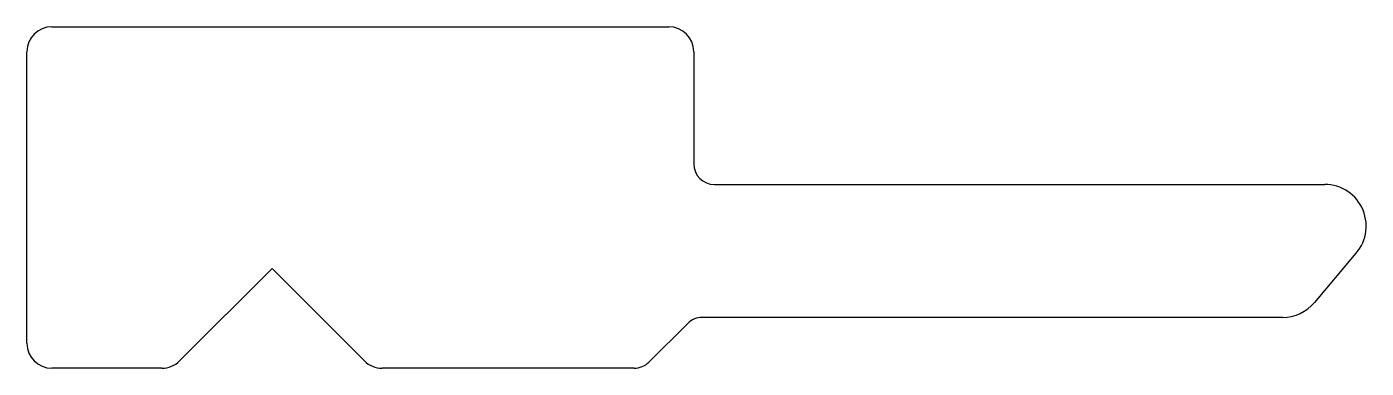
# Model space of a CAD drawing. Extents: x 2207 to 2223.1, y 1961.3 to 1965.4.
import ezdxf

# ---------------------------------------------------------------- set-up
doc = ezdxf.new("R2010")
doc.units = 0
doc.layers.get('0').update_dxf_attribs({"linetype": 'CONTINUOUS'})

msp = doc.modelspace()

# ---------------------------------------------------------------- linework, layer by layer
at = {"color": 0}
for p, q in [((2207.258, 1965.438), (2214.684, 1965.438)), ((2206.958, 1961.625), (2206.958, 1965.138)), ((2214.984, 1965.138), (2214.984, 1963.788)), ((2215.234, 1963.538), (2222.577, 1963.538)), ((2222.931, 1962.685), (2222.454, 1962.117)), ((2209.909, 1962.525), (2208.797, 1961.413)), ((2209.909, 1962.525), (2211.021, 1961.413)), ((2222.071, 1961.938), (2215.088, 1961.938)), ((2214.911, 1961.865), (2214.444, 1961.398)), ((2208.584, 1961.325), (2207.258, 1961.325)), ((2214.267, 1961.325), (2211.233, 1961.325))]:
    msp.add_line(p, q, dxfattribs=at)
for centre, radius, start, end in [((2207.258, 1965.138), 0.3, 90, 180), ((2214.684, 1965.138), 0.3, 0, 90), ((2215.234, 1963.788), 0.25, 180, 270), ((2222.577, 1963.038), 0.5, 315, 90), ((2222.071, 1962.438), 0.5, 270, 319.9851), ((2215.088, 1961.688), 0.25, 90, 135), ((2207.258, 1961.625), 0.3, 180, 270), ((2208.584, 1961.625), 0.3, 270, 315), ((2211.233, 1961.625), 0.3, 225, 270), ((2214.267, 1961.575), 0.25, 270, 315)]:
    msp.add_arc(centre, radius, start, end, dxfattribs=at)

doc.saveas('drawing.dxf')
